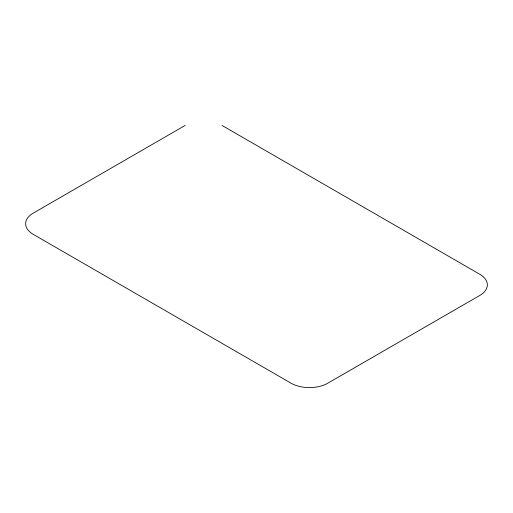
<?xml version="1.0" encoding="UTF-8"?>
<svg xmlns="http://www.w3.org/2000/svg" width="513" height="513" viewBox="0 0 513 513"><rect width="100%" height="100%" fill="white"/><g stroke="black" fill="none" stroke-linecap="round" stroke-linejoin="round"><path stroke-width="0.77" d="M185.161 125.422L33.274 213.113A26.035 15.031 0 0 0 33.274 234.37L291.018 383.179A26.035 15.031 0 0 0 327.839 383.179L479.726 295.488A26.035 15.031 0 0 0 479.726 274.231L221.982 125.422"/></g></svg>
